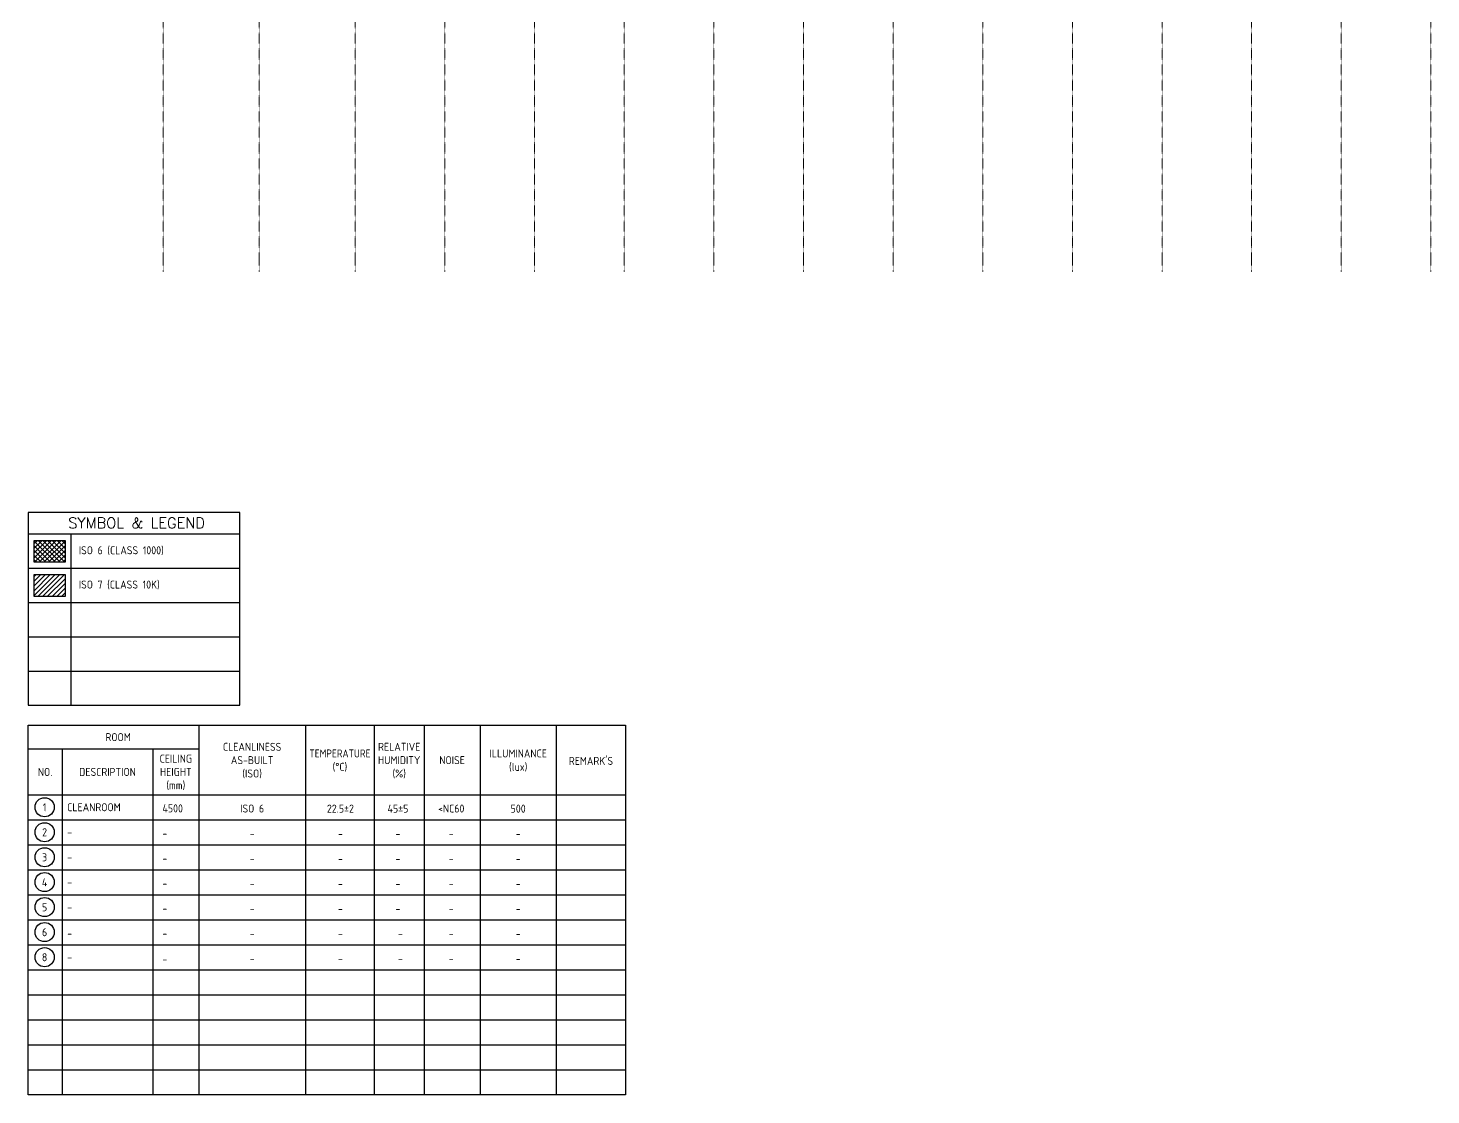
# Model space of a CAD drawing. Extents: x -32000 to 290600, y -106160 to 131250.
# Drawn here: x -12661 to 118800, y -106160 to -6134 of the extents above; entities that cross this region are included whole.
import ezdxf
from ezdxf.enums import TextEntityAlignment as Align

# ---------------------------------------------------------------- set-up
doc = ezdxf.new("R2010")
doc.units = 0
doc.header["$LTSCALE"] = 5
doc.linetypes.add('H12PL3$0$JJP_三點線', pattern=[0.9, 0.3, -0.15, 0, -0.15, 0, -0.15, 0, -0.15])
for name, color, linetype in [('A-100T', 140, 'Continuous'), ('A-10K', 74, 'Continuous'), ('H12PL3$0$S-GRID', 252, 'Continuous'), ('NOTEFORM', 5, 'Continuous'), ('NOTETEXT', 4, 'Continuous')]:
    doc.layers.add(name, color=color, linetype=linetype)
doc.styles.add('AA-TXT', font='isocp.shx', dxfattribs={"width": 0.8, "bigfont": 'chineset.shx'})
doc.styles.add('ROMAND', font='romand', dxfattribs={"height": 5})

# ---------------------------------------------------------------- blocks, each defined once
blk = doc.blocks.new('H12PL3')
at = {"layer": 'H12PL3$0$S-GRID', "linetype": 'H12PL3$0$JJP_三點線', "lineweight": 0}
for p, q in [((0, 128250), (0, -28000)), ((9000, 128250), (9000, -28000)), ((18000, 128250), (18000, -28000)), ((26400, 128250), (26400, -28000)), ((34800, 128250), (34800, -28000)), ((43200, 128250), (43200, -28000)), ((51600, 128250), (51600, -28000)), ((60000, 128250), (60000, -28000)), ((68400, 128250), (68400, -28000)), ((76800, 128250), (76800, -28000)), ((85200, 128250), (85200, -28000)), ((93600, 128250), (93600, -28000)), ((102000, 128250), (102000, -28000)), ((110400, 128250), (110400, -28000)), ((118800, 128250), (118800, -28000)), ((0, -28000), (0, -29000)), ((9000, -28000), (9000, -29000)), ((18000, -28000), (18000, -29000)), ((26400, -28000), (26400, -29000)), ((34800, -28000), (34800, -29000)), ((43200, -28000), (43200, -29000)), ((51600, -28000), (51600, -29000)), ((60000, -28000), (60000, -29000)), ((68400, -28000), (68400, -29000)), ((76800, -28000), (76800, -29000)), ((85200, -28000), (85200, -29000)), ((93600, -28000), (93600, -29000)), ((102000, -28000), (102000, -29000)), ((110400, -28000), (110400, -29000)), ((118800, -28000), (118800, -29000))]:
    blk.add_line(p, q, dxfattribs=at)

msp = doc.modelspace()

# ---------------------------------------------------------------- hatches: boundary and pattern name
at = {"layer": 'A-100T'}
h = msp.add_hatch(dxfattribs=at)
h.set_pattern_fill('ANSI37', color=256, scale=2500, style=0)
h.set_pattern_definition([(45, (-155597.8, -111805.9), (-220.9709, 220.9709), []), (135, (-155597.8, -111805.9), (-220.9709, -220.9709), [])])
h.paths.add_polyline_path([(-12076, -54166), (-9189, -54166), (-9189, -56216), (-12076, -56216)])
at = {"layer": 'A-10K'}
h = msp.add_hatch(dxfattribs=at)
h.set_pattern_fill('ANSI31', color=256, scale=2500, style=0)
h.set_pattern_definition([(45, (-155597.8, -111805.9), (-220.9709, 220.9709), [])])
h.paths.add_polyline_path([(-12076, -57380), (-9189, -57380), (-9189, -59430), (-12076, -59430)])

# ---------------------------------------------------------------- linework, layer by layer
at = {"layer": 'NOTEFORM'}
for p, q in [((-12661, -51557), (-12661, -69632)), ((7170, -51557), (-12661, -51557)), ((7170, -69632), (7170, -51557)), ((-12661, -53560), (7170, -53560)), ((-12661, -59989), (7170, -59989)), ((-12661, -69632), (7170, -69632)), ((-12661, -106160), (-12661, -71507)), ((-12661, -71507), (43335, -71507)), ((43335, -71507), (43335, -106160)), ((-12661, -78035), (43335, -78035)), ((43335, -106160), (-12661, -106160))]:
    msp.add_line(p, q, dxfattribs=at)
at = {"layer": 'NOTEFORM', "color": 2}
for p, q in [((-8643, -53560), (-8643, -69632)), ((-12661, -56775), (7170, -56775)), ((-12661, -63203), (7170, -63203)), ((-12661, -66417), (7170, -66417)), ((3337, -71507), (3337, -106160)), ((13337, -71507), (13337, -106160)), ((19785, -71507), (19785, -106160)), ((24450, -71507), (24450, -106160)), ((29704, -71507), (29704, -106160)), ((36835, -71507), (36835, -106160)), ((-9465, -73718), (-9465, -106160)), ((-965, -73718), (-965, -106160)), ((-12661, -80379), (43335, -80379)), ((-12661, -82723), (43335, -82723)), ((-12661, -85067), (43335, -85067)), ((-12661, -87410), (43335, -87410)), ((-12661, -89754), (43335, -89754)), ((-12661, -92098), (43335, -92098)), ((-12661, -94442), (43335, -94442)), ((-12661, -96785), (43335, -96785)), ((-12661, -99129), (43335, -99129)), ((-12661, -101473), (43335, -101473)), ((-12661, -103817), (43335, -103817))]:
    msp.add_line(p, q, dxfattribs=at)
msp.add_lwpolyline([(-12661, -73718), (3337, -73718)], dxfattribs=at)
at = {"layer": 'NOTETEXT'}
for points in [[(-12076, -54166), (-9189, -54166), (-9189, -56216), (-12076, -56216)], [(-12076, -57380), (-9189, -57380), (-9189, -59430), (-12076, -59430)]]:
    msp.add_lwpolyline(points, close=True, dxfattribs=at)
for centre in [(-11110, -79188), (-11110, -81532), (-11110, -83876), (-11110, -86202), (-11110, -88546), (-11110, -90890), (-11110, -93243)]:
    msp.add_circle(centre, 899, dxfattribs=at)

# ---------------------------------------------------------------- block references
msp.add_blockref('H12PL3', (0, 0))

# ---------------------------------------------------------------- texts
for s, height, style, p in [('SYMBOL & LEGEND', 1000, 'ROMAND', (-2487, -52527)), ('ROOM', 750, 'AA-TXT', (-4224, -72612)), ('CLEANLINESS', 750, 'AA-TXT', (8337, -73521)), ('RELATIVE', 750, 'AA-TXT', (22118, -73521)), ('CEILING', 750, 'AA-TXT', (1186, -74627)), ('AS-BUILT', 750, 'AA-TXT', (8337, -74771)), ('HUMIDITY', 750, 'AA-TXT', (22118, -74771)), ('NOISE', 750, 'AA-TXT', (27077, -74771)), ('ILLUMINANCE', 750, 'AA-TXT', (33270, -74146)), ("REMARK'S", 750, 'AA-TXT', (40085, -74771)), ('NO.', 750, 'AA-TXT', (-11063, -75877)), ('DESCRIPTION', 750, 'AA-TXT', (-5215, -75877)), ('HEIGHT', 750, 'AA-TXT', (1186, -75877)), ('(ISO)', 750, 'AA-TXT', (8337, -76021)), ('(%%DC)', 750, 'AA-TXT', (16561, -75396)), ('(%)', 750, 'AA-TXT', (22118, -76021)), ('(lux)', 750, 'AA-TXT', (33270, -75396)), ('(mm)', 750, 'AA-TXT', (1186, -77127)), ('1', 750, 'AA-TXT', (-11110, -79188)), ('ISO 6', 750, 'AA-TXT', (8337, -79307)), ('22.5%%P2', 750, 'AA-TXT', (16608, -79317)), ('45%%P5', 750, 'AA-TXT', (22002, -79317)), ('<NC60', 750, 'AA-TXT', (26991, -79307)), ('500', 750, 'AA-TXT', (33264, -79319)), ('2', 750, 'AA-TXT', (-11110, -81532)), ('-', 750, 'AA-TXT', (8337, -81651)), ('-', 750, 'AA-TXT', (16608, -81660)), ('-', 750, 'AA-TXT', (22002, -81660)), ('-', 750, 'AA-TXT', (26991, -81651)), ('-', 750, 'AA-TXT', (33264, -81662)), ('3', 750, 'AA-TXT', (-11110, -83876)), ('-', 750, 'AA-TXT', (8337, -83995)), ('-', 750, 'AA-TXT', (16608, -84004)), ('-', 750, 'AA-TXT', (22002, -84004)), ('-', 750, 'AA-TXT', (26991, -83995)), ('-', 750, 'AA-TXT', (33264, -84006)), ('4', 750, 'AA-TXT', (-11110, -86220)), ('-', 750, 'AA-TXT', (8337, -86338)), ('-', 750, 'AA-TXT', (16608, -86348)), ('-', 750, 'AA-TXT', (22002, -86348)), ('-', 750, 'AA-TXT', (26991, -86338)), ('-', 750, 'AA-TXT', (33264, -86350)), ('5', 750, 'AA-TXT', (-11110, -88563)), ('-', 750, 'AA-TXT', (8337, -88682)), ('-', 750, 'AA-TXT', (16608, -88692)), ('-', 750, 'AA-TXT', (22002, -88692)), ('-', 750, 'AA-TXT', (26991, -88682)), ('-', 750, 'AA-TXT', (33264, -88694)), ('6', 750, 'AA-TXT', (-11110, -90907)), ('-', 750, 'AA-TXT', (8337, -91026)), ('-', 750, 'AA-TXT', (16608, -91035)), ('-', 750, 'AA-TXT', (22228, -91026)), ('-', 750, 'AA-TXT', (26991, -91026)), ('-', 750, 'AA-TXT', (33264, -91037)), ('8', 750, 'AA-TXT', (-11110, -93251)), ('-', 750, 'AA-TXT', (8337, -93370)), ('-', 750, 'AA-TXT', (16608, -93379)), ('-', 750, 'AA-TXT', (22228, -93370)), ('-', 750, 'AA-TXT', (26991, -93370)), ('-', 750, 'AA-TXT', (33264, -93381))]:
    msp.add_text(s, height=height, dxfattribs=dict(at, style=style)).set_placement(p, align=Align.MIDDLE)
at = {"layer": 'NOTETEXT', "style": 'AA-TXT'}
for s, p in [('ISO 6 (CLASS 1000)', (-7909, -55471)), ('ISO 7 (CLASS 10K)', (-7909, -58685)), ('CLEANROOM', (-8992, -79563)), ('4500', (-67, -79668)), ('-', (-8992, -81907)), ('-', (-67, -82012)), ('-', (-8992, -84250)), ('-', (-67, -84356)), ('-', (-8992, -86594)), ('-', (-67, -86699)), ('-', (-8992, -88938)), ('-', (-67, -89043)), ('-', (-8992, -91387)), ('-', (-67, -91387)), ('-', (-8992, -93625)), ('-', (-67, -93796))]:
    msp.add_text(s, height=750, dxfattribs=at).set_placement(p)
at = {"layer": 'NOTETEXT', "style": 'AA-TXT', "width": 0.95}
msp.add_text('TEMPERATURE', height=750, dxfattribs=at).set_placement((16561, -74146), align=Align.MIDDLE)

doc.saveas('drawing.dxf')
